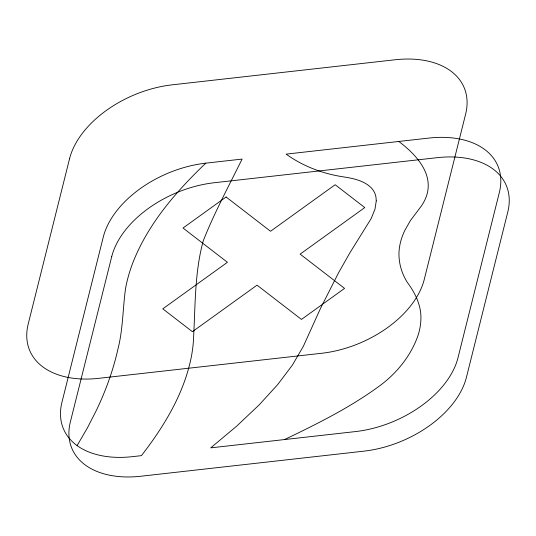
<?xml version="1.0" encoding="UTF-8"?>
<svg xmlns="http://www.w3.org/2000/svg" width="536" height="536" viewBox="0 0 536 536"><rect width="100%" height="100%" fill="white"/><g stroke="black" fill="none" stroke-linecap="round" stroke-linejoin="round"><path stroke-width="0.8" d="M77.11 445.61L87.435 427.862L96.467 410.194A448.719 282.995 -23.3 0 0 117.96 348.996C123.025 329.292 122.737 308.863 125.498 288.85A240.631 151.762 -23.3 0 1 132.794 262.868C147.99 223.954 175.929 191.66 205.811 163.158L242.105 159.078C228.772 186.066 214.413 212.651 203.298 240.657C194.769 271.605 195.359 304.193 193.657 336.012A261.541 164.947 -23.3 0 1 191.325 356.889C184.062 393.625 164.063 426.368 141.45 455.64L132.459 456.652A92.5 58.337 -23.3 0 1 61.955 402.241L103.287 237.026A92.5 58.337 -23.3 0 1 205.811 163.158M284.589 439.547C316.769 424.063 349.023 408.084 378.007 387.039C396.017 374.195 410.844 356.293 418.087 335.241A106.115 66.926 -23.3 0 0 420.867 319.959C421.671 306.049 415.32 293.085 407.206 282.211C400.332 271.203 397.25 257.695 399.91 244.885A95.743 60.387 -23.3 0 1 404.848 230.353L410.462 220.504L421.128 206.347A55.007 34.693 -23.3 0 0 427.192 193.717C432.807 171.915 414.69 153.464 398.811 141.457M376.265 200.866L374.986 209.127L371.187 218.554L349.854 252.878L338.732 272.449L320.474 308.455L303.322 346.363L292.415 365.076L277.695 384.58L259.176 404.881L236.858 425.973L210.742 447.855L355.402 431.587A92.5 58.337 -23.3 0 0 458.005 357.706L499.344 192.498A92.5 58.337 -23.3 0 0 428.834 138.08L286.13 154.127C300.026 164.11 316.026 171.024 332.682 174.83A171.962 108.453 -23.3 0 0 344.97 177.121C354.323 178.642 364.353 180.92 371.287 187.855A44.106 27.818 -23.3 0 1 375.964 197.174L376.265 200.866M69.559 158.71L28.227 323.925A92.5 58.337 -23.3 0 0 98.731 378.336L321.674 353.271A92.5 58.337 -23.3 0 0 424.278 279.39L465.617 114.181A92.5 58.337 -23.3 0 0 395.106 59.764L172.17 84.835A92.5 58.337 -23.3 0 0 69.559 158.71M111.723 256.61L70.383 421.819A92.5 58.337 -23.3 0 0 140.894 476.236L363.83 451.165A92.5 58.337 -23.3 0 0 466.441 377.29L507.773 212.075A92.5 58.337 -23.3 0 0 437.269 157.664L214.326 182.729A92.5 58.337 -23.3 0 0 111.723 256.61M226.105 196.993L183.011 228.021L227.431 262.298L162.79 308.837L192.404 331.69L257.046 285.152L301.46 319.429L344.554 288.401L300.133 254.124L364.775 207.579L335.161 184.732L270.526 231.271L226.105 196.993"/></g></svg>
